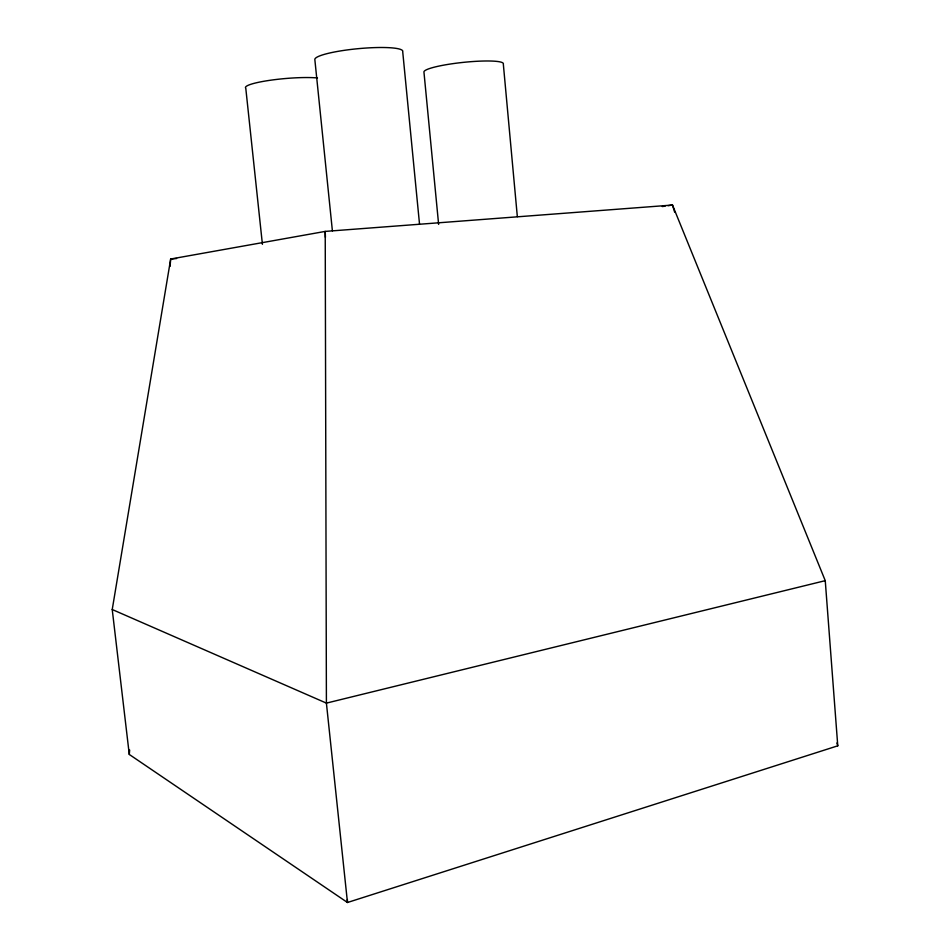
<?xml version="1.0" encoding="UTF-8"?>
<svg xmlns="http://www.w3.org/2000/svg" width="950" height="950" viewBox="0 0 950 950"><rect width="100%" height="100%" fill="white"/><g stroke="black" fill="none" stroke-linecap="round" stroke-linejoin="round"><path stroke-width="1.43" d="M129.283 754.454L112.231 609.52L170.679 259.017L325.221 231.408L672.493 205.046L825.253 580.664L837.769 745.821L347.474 902.5L129.283 754.454L129.651 750.025M170.074 266.38L170.679 259.017L176.593 258.531M825.253 580.664L326.408 703.119L112.231 609.52M662.257 206.554L665.178 206.126M668.099 205.699L672.493 205.046L674.654 212.135M836.903 742.995L837.769 745.821M262.414 244.316L245.777 88.207A40.221 5.557 -5 0 1 270.477 80.228A40.221 5.557 -5 0 1 317.466 77.971M332.393 230.838L314.83 59.458A44.175 6.757 -5.4 0 1 360.133 48.498A44.175 6.757 -5.4 0 1 402.717 51.751L419.508 223.974M438.627 224.402L423.938 71.963A39.924 5.498 -6 0 1 464.503 62.249A39.924 5.498 -6 0 1 503.322 64.066L517.334 216.648M325.423 237.334L325.221 231.408L326.408 703.119L347.474 902.5L347.379 899.531"/></g></svg>
